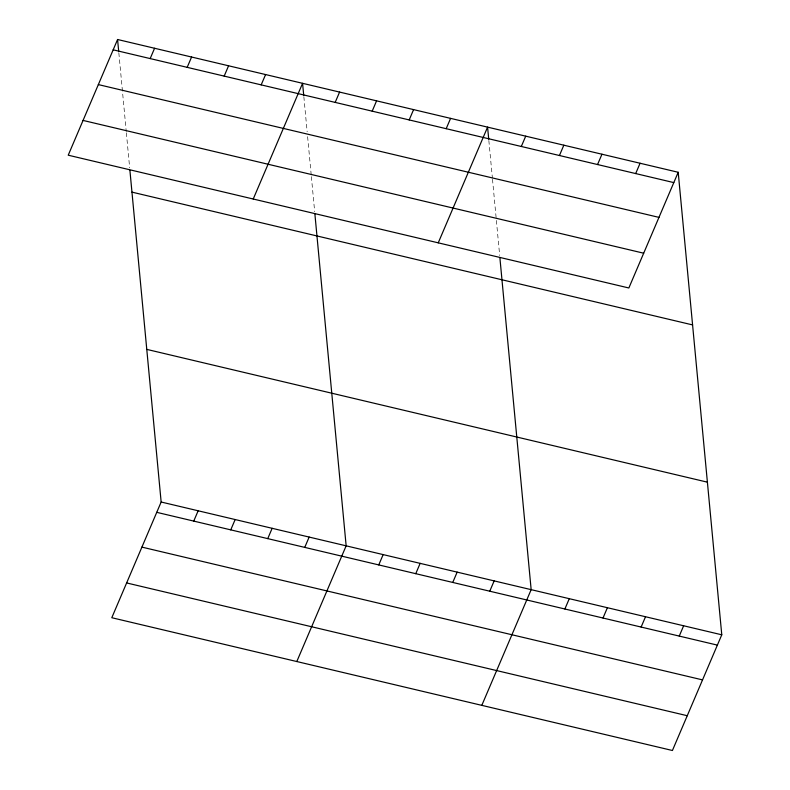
<?xml version="1.0" encoding="UTF-8"?>
<svg xmlns="http://www.w3.org/2000/svg" width="790" height="790" viewBox="0 0 790 790"><rect width="100%" height="100%" fill="white"/><g stroke="black" fill="none" stroke-linecap="round" stroke-linejoin="round"><path stroke-width="0.59" stroke-dasharray="3.95 2.96" d="M488.842 140.462L492.387 178.017M492.496 179.221L496.268 219.195M496.377 220.41L499.685 255.535M303.844 96.647L307.152 131.772M307.606 136.621L311.26 175.38M311.369 176.595L314.677 211.72M118.836 52.821L126.252 131.565M126.361 132.779L129.669 167.905"/><path stroke-width="1.19" d="M117.582 39.5L68.226 155.196L628.85 287.985L678.205 172.279L117.582 39.5L118.717 51.617M150.179 58.579L154.583 48.259M187.181 67.348L191.585 57.028M224.182 76.107L228.587 65.787M261.184 84.866L265.588 74.556M253.234 199.021L302.58 83.315L303.725 95.432M129.906 170.324L161.15 502.015L111.795 617.721L672.418 750.5L721.774 634.805L678.205 172.279M335.187 102.394L339.582 92.084M193.748 521.094L198.152 510.784M372.189 111.163L376.583 100.844M230.749 529.863L235.153 519.543M409.19 119.922L413.585 109.613M267.751 538.622L272.145 528.312M446.192 128.691L450.586 118.372M304.752 547.391L309.147 537.072M438.243 242.836L487.588 127.131L488.734 139.247M296.803 661.536L346.148 545.841L314.904 214.149M521.311 146.476L525.715 136.166M378.756 564.919L383.15 554.6M559.438 155.511L563.833 145.192M415.757 573.678L420.152 563.359M597.556 164.537L601.96 154.228M452.759 582.447L457.153 572.128M635.683 173.563L640.078 163.254M489.76 591.206L494.155 580.887M481.811 705.351L531.157 589.656L499.912 257.965M564.88 609.001L569.284 598.682M603.007 618.027L607.401 607.707M641.125 627.053L645.529 616.743M679.252 636.088L683.646 625.769M113.177 49.819L673.801 182.599M98.345 84.589L658.969 217.378M83.059 120.426L643.692 253.205M131.96 192.128L692.583 324.917M146.772 349.387L707.396 482.167M161.15 502.015L721.774 634.805M156.746 512.335L717.369 645.114M141.914 547.115L702.537 679.894M126.627 582.941L687.261 715.72"/></g></svg>
